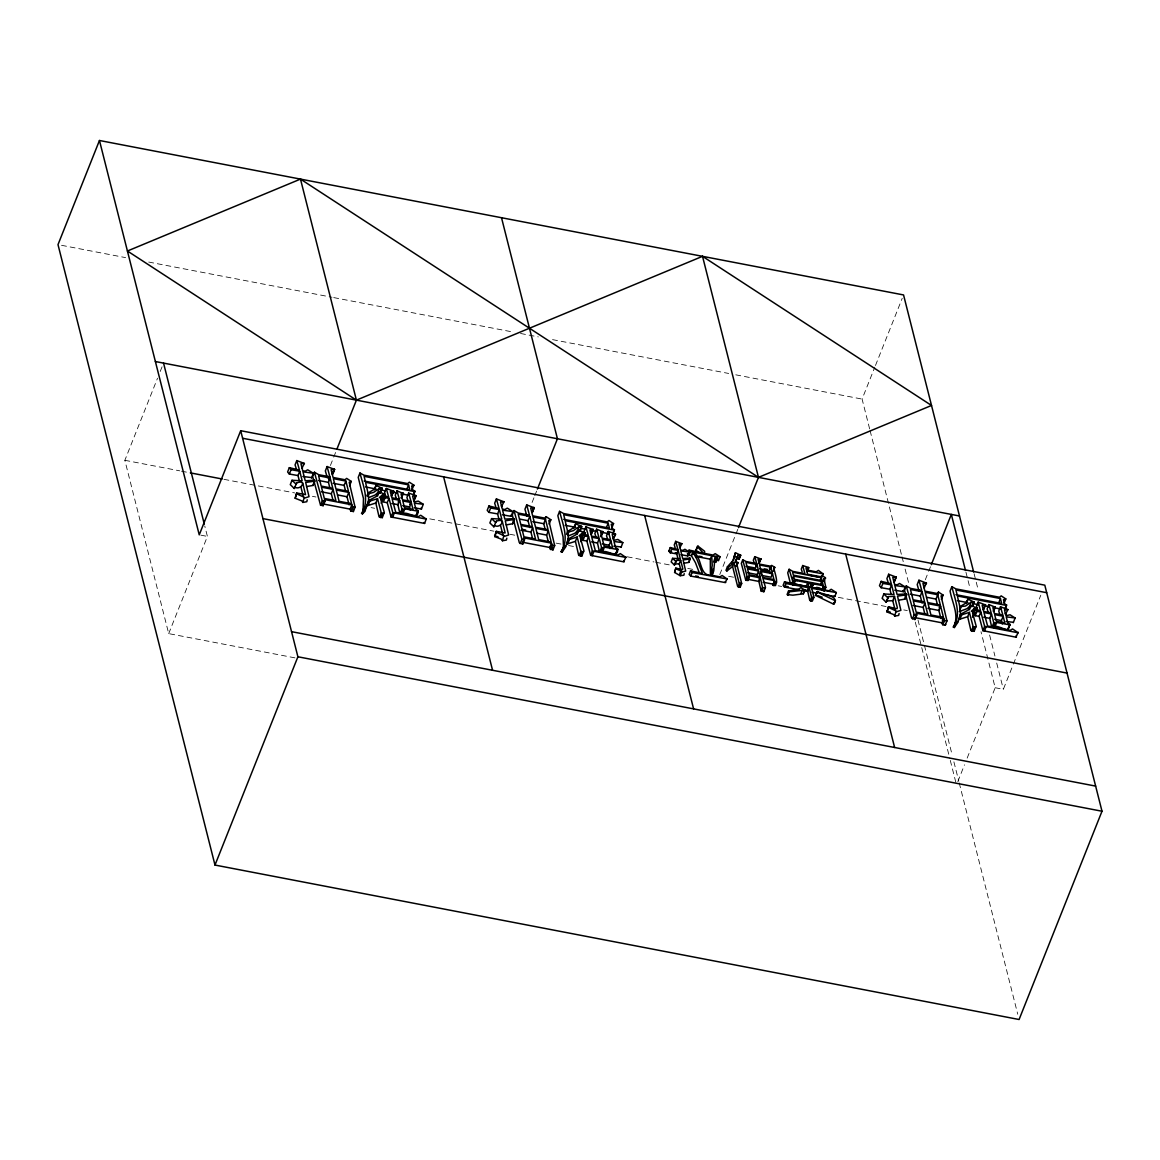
<?xml version="1.0" encoding="UTF-8"?>
<svg xmlns="http://www.w3.org/2000/svg" width="1160" height="1160" viewBox="0 0 1160 1160"><rect width="100%" height="100%" fill="white"/><g stroke="black" fill="none" stroke-linecap="round" stroke-linejoin="round"><path stroke-width="0.75" stroke-dasharray="5 3.75" d="M294.974 657.865L168.707 633.621L124.859 460.302L157.542 378.189M160.21 371.476L162.212 366.458M168.707 633.621L207.408 536.413L204.74 525.915M330.397 465.508L333.065 458.795M333.732 457.127L336.4 450.428M532.092 502.439L534.093 497.408M534.76 495.74L536.761 490.709M719.765 574.577L737.789 529.322M869.637 428.881L862.097 399.084L874.799 367.169M875.481 365.487L902.219 298.308M925.303 579.768L927.971 573.069M928.638 571.401L931.306 564.688M957.827 781.579L964.496 764.817M967.164 758.118L995.178 687.735L980.997 631.707M995.178 687.735L1003.342 689.301L1012.709 665.782M1013.376 664.1L1040.781 595.24M61.553 245.311L125.599 257.621M148.726 262.058L331.963 297.25M333.746 297.598L513.416 332.108M520.535 333.471L538.327 336.893M552.551 339.633L728.683 373.462M735.788 374.825L862.097 399.084M124.859 460.302L179.713 470.829M181.482 471.177L188.558 472.54M223.938 479.326L294.712 492.927M312.417 496.321L315.955 497.002M371.084 507.601L374.651 508.283M429.795 518.868L493.841 531.178M509.849 534.252L516.968 535.615M556.104 543.126L561.44 544.156M568.559 545.519L573.895 546.548M627.27 556.8L653.95 561.933M655.734 562.266L671.741 565.34M687.75 568.414L694.869 569.792M728.625 576.274L733.932 577.288M778.157 585.785L781.695 586.467M838.317 597.342L886.095 606.52M903.785 609.913L907.323 610.595M200.868 535.166L207.408 536.413M974.11 573.75L978.097 589.512M989.611 635.027L994.932 656.038M996.701 663.041L1003.342 689.301M965.946 572.184L969.934 587.946M870.087 430.635L901.566 555.06M902.016 556.814L903.35 562.078M905.119 569.082L909.106 584.857M917.981 619.918L952.128 754.856M953.897 761.873L958.784 781.144M959.218 782.898L1017.755 1014.246M915.298 622.122L949.851 758.669M950.286 760.423L956.043 783.174"/><path stroke-width="1.5" d="M381.538 499.974L383.264 495.625L385.105 497.684L388.977 498.322L392.805 512.662L426.314 519.1L420.732 515.272L418.31 516.664L395.734 512.328L392.152 498.887L399.635 500.322L397.909 504.658L399.663 512.633L402.825 513.952C406.391 510.342 418.485 521.536 418.122 510.704L415.947 509.312L414.396 503.164L423.24 504.281L418.224 501.105L414.105 502.019L412.626 496.147L415.787 495.537L408.639 493.101L406.913 497.437L408.001 500.757M416.397 515.533L418.122 510.704M625.965 556.974L623.674 561.832L590.672 555.336L586.859 540.995L582.972 540.371L581.131 538.312L582.856 533.962L584.698 536.022L588.584 536.659L592.398 551L625.907 557.438L620.324 553.61L617.917 555.002L595.341 550.666L591.745 537.225L599.227 538.66L597.501 542.996L599.27 550.971L602.417 552.29C605.999 548.68 618.077 559.874 617.729 549.042L615.554 547.65L613.988 541.502L622.833 542.619L617.816 539.443L613.698 540.357L612.219 534.485L615.38 533.875L608.231 531.439L606.506 535.775L607.593 539.096M616.003 553.871L617.729 549.042M1018.219 632.316L1015.928 637.173L982.926 630.678L979.112 616.337L975.226 615.713L973.385 613.654L975.111 609.319L976.952 611.378L980.838 612.001L984.652 626.342L1018.161 632.78L1012.579 628.952L1010.171 630.344L987.595 626.009L983.999 612.567L991.481 614.002L989.755 618.352L991.524 626.327L994.671 627.633C994.352 623.022 1010.23 633.273 1007.779 628.357M1008.258 629.213L1009.983 624.385L1007.808 622.992L1006.242 616.845L1015.101 617.961L1010.07 614.785L1005.952 615.699L1004.473 609.841L1007.938 609.609L1000.486 606.782L998.76 611.117L999.847 614.438M563.455 546.346L563.064 536.848L557.844 515.692L559.57 511.357L563.644 513.532L607.274 521.913L608.942 520.521L613.553 523.58L611.827 527.93M413.728 494.522L414.888 491.202L412.554 489.665L411.64 486.04L413.961 485.242L409.335 482.183L407.667 483.575L364.051 475.194L359.962 473.019L358.237 477.354L363.471 498.51L363.051 510.806M613.553 523.58L611.233 524.378L612.147 528.003L614.118 530.048L565.196 520.651C566.66 529.134 571.851 541.314 563.76 547.853L562.034 552.203L561.092 551.711C569.458 539.371 562.832 524.305 559.57 511.357M1005.807 598.923L1003.487 599.72L1004.401 603.345L1006.372 605.389L957.449 595.993C958.914 604.476 964.105 616.656 956.014 623.21L954.288 627.546L953.346 627.053C961.727 614.713 955.086 599.648 951.823 586.699L955.898 588.874L999.529 597.255L1001.196 595.877L1005.807 598.923L1004.082 603.273M698.102 551.971L695.783 549.971L698.015 546.157L704.57 551.232L704.657 553.436L713.023 555.046L715.198 553.654L720.055 556.742L712.922 555.886L717.533 558.163L714.937 558.337L713.734 570.909L712.11 575.331L719.983 576.853L722.115 575.476L727.146 578.985L692.085 572.503L690.562 570.822L689.156 574.374L690.664 576.071L725.159 582.566L727.247 578.593M710.399 573.62L710.312 559.207L711.732 555.654L693.752 552.203L692.81 554.567M366.661 505.195L365.023 511.372L362.442 513.865L361.5 513.372C369.866 501.033 363.239 485.967 359.962 473.019M733.54 559.99L735.425 552.74L740.761 555.249L739.152 559.018L736.702 558.815L734.99 562.586M735.425 552.74L731.975 563.601M388.977 498.322L387.251 502.657L391.065 516.997L424.589 523.436L424.009 522.464M624.182 561.774L623.616 560.802M1016.435 637.115L1015.87 636.159M302.89 476.485L311.619 477.587M296.162 468.263L295.06 464.913L296.786 460.578L304.384 463.463L300.918 463.696L302.688 470.699L305.269 471.192L307.69 469.8L313.36 473.251L302.977 471.845L305.239 480.762L314.433 480.284L314.839 481.096L313.113 485.431L306.588 486.548M414.323 507.819L421.457 509.037L420.95 508.123M502.483 514.822L511.154 516.345L510.574 515.33M495.755 506.601L494.667 503.251L496.393 498.916L503.991 501.801L500.511 502.034L502.295 509.037L504.875 509.53L507.283 508.138L512.952 511.589L502.584 510.183L504.832 519.1L514.039 518.621L514.431 519.433L512.705 523.769L506.18 524.885M613.915 546.157L621.107 546.954M680.963 554.712L687.851 555.915L687.43 555.133M675.163 547.665L674.264 544.91L675.671 541.358L681.906 543.721L679.006 543.895L680.529 549.941L682.921 550.405L684.908 549.26L689.315 552.015L680.76 550.855L682.718 558.598L689.866 558.062L690.273 558.801L688.851 562.368L683.805 563.267M894.737 590.179L903.408 591.687L902.828 590.672M888.009 581.943L886.921 578.593L888.647 574.258L896.245 577.143L892.765 577.375L894.548 584.379L897.13 584.872L899.551 583.48L905.206 586.931L894.838 585.524L897.086 594.442L906.293 593.963L906.685 594.775L904.96 599.111L898.434 600.227M1006.169 621.499L1013.361 622.297M712.312 574.476L713.212 568.864M834.098 604.07C839.681 595.065 821.86 594.877 817.539 591.513L815.553 595.442L833.489 604.099L833.736 602.852M725.725 582.538L725.246 581.682M822.281 594.196L834.823 596.472L834.403 595.631M806.243 586.438L807.664 582.885L812.957 585.046L810.985 585.394L811.492 587.438L828.921 590.788L831.183 589.28L836.345 592.557L811.724 588.337L813.972 597.183L812.305 601.155L811.246 601.097L809.68 600.039L807.708 591.397L809.129 587.83L785.914 583.509L784.522 581.841L783.102 585.394L784.508 587.062L799.544 589.831M375.825 503.019L368.126 505.455L366.923 504.948L368.648 500.613L369.851 501.12L377.551 498.684L375.825 503.019L379.045 516.736L382.278 517.664L382.133 515.548M382.278 517.664L384.293 512.415L380.741 499.365L382.916 498.974L379.392 497.524L382.597 494.769L385.279 494.624L379.262 491.767L377.536 496.103M575.418 541.358L567.718 543.793L566.515 543.286L568.255 538.951L569.444 539.458L577.143 537.022L575.418 541.358L578.637 555.074L581.87 556.002L581.74 553.885M581.87 556.002L583.9 550.753L580.348 537.703L582.509 537.312L579 535.862L582.204 533.107L584.872 532.962L578.854 530.105L577.129 534.441M717.909 560.672L718.112 559.845M755.755 565.935L756.697 563.557L746.33 561.571L742.748 559.83L741.327 563.383L745.779 580.304L748.011 580.464L749.302 575.737L760.322 577.854L758.901 581.421L761.119 590.991L763.845 591.745L763.715 590.034M763.845 591.745L765.484 587.467L762.932 578.361L774.213 580.522C779.505 587.511 774.256 569.531 773.546 568.066L774.822 567.385L771.676 565.384L769.442 568.559M967.672 616.699L959.972 619.135L958.769 618.642L960.509 614.292L961.698 614.8L969.397 612.364L967.672 616.699L970.891 630.416L974.139 631.345L973.994 629.227M974.139 631.345L976.154 626.096L972.602 613.06L974.762 612.654L971.254 611.204L974.458 608.449L977.126 608.304L971.109 605.447L969.383 609.783M368.923 497.51L375.115 495.015L377.682 492.724L380.248 492.884L382.176 488.331L376.159 485.46L373.839 489.52L368.053 493.014L366.894 495.914M568.516 535.847L574.707 533.353L577.288 531.062L579.84 531.236L581.769 526.669L575.751 523.812L573.446 527.858L567.646 531.352L566.5 534.252M968.005 599.154L965.7 603.2L959.9 606.695L965.526 606.042L971.268 602.054L974.023 602.011L968.005 599.154L966.28 603.49M379.262 491.767L376.188 496.524L368.648 500.613M578.854 530.105L575.78 534.861L568.255 538.951M971.109 605.447L968.034 610.203L960.509 614.292M802.126 571.793L801.284 569.082L802.706 565.529L808.563 567.515L805.968 568.038L806.446 569.937L816.219 571.808L818.409 570.415L823.151 573.881L806.678 570.836L807.534 574.214L820.613 576.723L821.976 575.592L825.166 577.535L824.296 581.639M740.761 555.249L738.122 555.249L735.324 561.135L738.137 562.658L736.542 563.093L741.675 583.524L739.05 582.798L734.019 562.919L732.598 566.486L737.629 586.351L740.254 587.076L740.167 585.568M99.456 140.49L58 244.63L214.992 865.056L1019.089 1019.51L1102 811.231L1044.797 585.162L240.7 430.708L199.244 534.847L99.456 140.49L903.553 294.945L973.66 572.01M296.786 460.578L299.454 470.075L289.333 467.668L287.607 472.004L289.318 474.034L298.004 475.557L299.222 480.356M289.318 474.034L291.044 469.698L289.333 467.668M292.015 480.269L290.29 484.619L294.292 488.49L294.915 487.243C301.382 490.68 307.371 478.906 296.656 482.908L296.017 484.14L292.015 480.269L302.165 480.834L299.744 471.221L291.044 469.698M298.004 475.557L299.744 471.221M294.292 488.49L296.656 482.908M301.875 468.19L304.384 463.463M302.644 482.705L305.544 494.638L296.685 493L295.191 498.263L301.846 500.902L302.847 502.411L306.776 501.729L307.24 499.844M295.191 498.263L296.685 493M311.562 478.007L313.36 473.251M328.729 479.747L329.889 476.847L318.768 474.715L314.418 472.207L312.692 476.557L320.58 505.282L323.292 505.528L322.886 503.904L324.611 499.554L351.886 504.803L352.712 506.891L355.09 507.239L349.204 482.27L351.262 481.414L346.651 478.399L344.984 479.747L333.065 477.456L331.093 469.684L334.617 469.423L327.091 466.552L325.365 470.887L327.279 477.702M302.847 502.411L304.254 497.277L296.916 493.928M314.433 480.284L313.113 485.431M337.067 448.746L356.41 400.142L300.483 179.104L127.426 251.01L356.41 400.142L702.525 256.331L931.523 405.463L758.466 477.369L738.456 527.64M329.759 487.504L328.454 482.372L330.18 478.036L318.594 475.803L321.189 486.069L332.775 488.302L330.18 478.036M334.298 469.046L332.094 474.077M332.731 474.005L334.457 469.67M320.58 505.282L322.306 500.946L314.418 472.207M332.891 473.773L334.617 469.423M323.046 505.861L325.017 501.192L324.611 499.554M332.964 500.192L331.339 493.739L333.065 489.404L321.48 487.171L324.336 498.452L335.921 500.685L333.065 489.404M345.448 490.521L344.143 485.387L345.868 481.052L333.355 478.645L335.965 488.911L348.478 491.318L345.868 481.052M349.537 485.764L351.262 481.414M349.058 504.817L347.029 496.755L348.754 492.42L336.24 490.013L339.097 501.294L351.611 503.701L348.754 492.42M353.235 508.877L353.351 511.575L350.567 510.762L350.161 509.138L351.886 504.803M350.987 511.226L352.712 506.891M353.351 511.575L355.09 507.239M214.992 865.056L297.902 656.777L240.7 430.708M367.981 496.465L369.141 493.58L373.679 492.362L379.407 488.375L382.176 488.331M362.442 513.865L364.168 509.515C372.259 502.976 367.053 490.796 365.589 482.313L414.874 491.637M368.126 505.455L369.851 501.12M374.434 489.81L376.159 485.46M377.682 492.724L379.407 488.375M381.654 487.765L380.248 492.884M382.597 494.769L380.872 499.104L383.365 499.25M391.297 495.987L393.748 491.289L386.295 488.462L384.569 492.797L385.599 496.103M381.19 503.31L382.916 498.974M384.12 497.51L385.279 494.624M385.105 497.684L383.38 502.034L387.251 502.657M379.537 517.302L381.277 512.966L377.551 498.684M380.726 517.679L382.452 513.343L384.003 513.329M393.458 490.926L391.891 495.929M403.158 493.101L401.186 498.205L403.448 493.493L396.981 490.868L395.255 495.204L396.343 498.51M391.065 516.997L392.805 512.662M398.185 502.077L399.345 499.191L396.981 490.868M392.573 517.433L394.298 513.097M406.841 489.215L408.566 484.865L364.08 476.325L365.313 481.212M400.229 513.416L401.954 509.08L399.635 500.322M401.433 513.865L403.158 509.53L404.797 508.805L418.122 511.197M413.961 485.242L411.699 489.984M402.825 513.952L404.797 508.805M413.366 494.61L414.888 491.202M409.842 504.31L410.988 501.424L408.639 493.101M410.408 510.269L409.552 506.905L411.278 502.57L402.81 500.932L404.507 507.659L412.989 509.284L411.278 502.57M413.627 500.598L415.787 495.537M414.221 500.525L416.092 495.929M416.048 515.635L417.774 511.284M421.457 509.037L423.24 504.281M424.589 523.436L426.373 518.636M496.393 498.916L499.046 508.413L488.925 506.007L487.2 510.342L488.911 512.372L497.611 513.894L499.235 520.303M488.911 512.372L490.637 508.036L488.925 506.007M491.608 518.607L489.882 522.957L493.885 526.828L494.522 525.582C500.975 529.018 506.963 517.244 496.248 521.246L495.61 522.478L491.608 518.607L501.772 519.173L499.337 509.559L490.637 508.036M497.611 513.894L499.337 509.559M493.885 526.828L496.248 521.246M501.483 506.528L503.991 501.801M506.833 538.182L506.369 540.067L502.454 540.749L501.439 539.24L494.784 536.601L496.277 531.338L505.137 532.976L502.236 521.043M494.784 536.601L496.277 531.338M511.154 516.345L512.952 511.589M526.683 504.89L529.482 515.185L518.361 513.053L514.01 510.545L512.285 514.895L519.288 542.59L522.638 544.199L524.204 537.892L551.478 543.141L552.305 545.229L554.683 545.577L548.811 520.608L550.855 519.767L546.259 516.736L544.577 518.085L532.658 515.794L530.686 508.022L534.223 507.761L526.683 504.89L524.958 509.225L526.872 516.04M502.454 540.749L503.846 535.615L496.509 532.266M514.039 518.621L512.705 523.769M537.428 489.041L557.438 438.755L501.512 217.718M529.787 527.553L528.047 520.71L529.787 516.374L518.201 514.141L520.797 524.407L532.382 526.64L529.787 516.374M533.904 507.384L531.686 512.415M532.324 512.343L534.064 508.007M520.188 543.62L521.913 539.284L514.01 510.545M532.484 512.111L534.223 507.761M522.638 544.199L524.625 539.53L524.204 537.892M532.556 538.53L530.932 532.077L532.658 527.742L521.072 525.509L523.928 536.79L535.514 539.023L532.658 527.742M545.098 519.636L546.259 516.736M545.04 528.859L543.75 523.726L545.476 519.39L532.962 516.983L535.558 527.249L548.071 529.656L545.476 519.39M549.13 524.102L550.855 519.767M548.245 541.546L546.621 535.093L548.346 530.758L535.833 528.351L538.689 539.632L551.203 542.039L548.346 530.758M552.841 547.216L552.957 549.913L550.173 549.101L549.753 547.476L551.478 543.141M550.579 549.564L552.305 545.229M552.957 549.913L554.683 545.577M567.588 534.803L568.734 531.918L573.272 530.7L579.014 526.712L581.769 526.669M567.718 543.793L569.444 539.458M574.026 528.148L575.751 523.812M577.288 531.062L579.014 526.712M581.247 526.103L579.84 531.236M582.204 533.107L580.478 537.442L582.958 537.587M590.889 534.325L593.354 529.627L585.901 526.799L584.161 531.135L585.191 534.441M580.783 541.648L582.509 537.312M583.726 535.847L584.872 532.962M582.972 540.371L584.698 536.022M579.144 555.64L580.87 551.304L577.143 537.022M580.319 556.017L582.044 551.682L583.611 551.667M586.859 540.995L588.584 536.659M593.05 529.264L591.499 534.267M603.04 531.831L600.779 536.543L603.04 531.831L596.588 529.207L594.848 533.542L595.95 536.848M590.672 555.336L592.398 551M592.165 555.77L593.891 551.435M601.605 534.339L602.75 531.439M606.433 527.553L608.159 523.203L563.673 514.663L564.92 519.549M599.822 551.754L601.547 547.418L599.227 538.66M601.025 552.203L602.75 547.868L604.389 547.143L617.729 549.535M602.417 552.29L604.389 547.143M612.958 532.947L614.118 530.048M613.321 532.861L614.495 529.54M610 548.608L609.145 545.243L610.885 540.908L602.402 539.269L604.099 545.997L612.582 547.621L610.885 540.908M614.235 536.761L615.38 533.875M613.22 538.936L615.684 534.267M615.641 553.972L617.366 549.622M621.049 547.375L622.833 542.619M678.005 558.902L676.744 553.9L670.262 552.784L668.856 551.116L670.277 547.563L677.933 549.448L675.671 541.358M670.262 552.784L671.683 549.231L670.277 547.563M671.683 549.231L678.15 550.347L680.267 558.671L672.582 558.337L671.176 561.889L674.453 565.065L676.382 560.468L680.659 560.236L682.82 568.791L682.529 569.69L675.83 568.11L674.612 572.446L680.195 575.708L683.835 575.229L684.226 573.678M676.744 553.9L678.15 550.347M679.847 547.607L681.906 543.721M674.453 565.065L676.382 560.468M674.612 572.446L675.83 568.11M680.978 570.633L679.238 563.789L680.659 560.236M679.47 574.49L680.891 570.923L676.034 568.878M687.851 555.915L689.315 552.015M680.195 575.708L681.601 572.141L680.891 570.923M699.378 572.967L695.42 562.615L691.375 555.611L688.909 555.263L690.33 551.696L688.822 550.014L703.409 553.189L697.203 546.404M689.866 558.062L688.851 562.368M691.375 555.611L692.796 552.044L690.33 551.696M697.073 548.52L698.015 546.157M690.664 576.071L692.085 572.503M713.995 560.701L714.937 558.337M716.082 559.99L717.025 557.626M713.516 561.889L715.938 562.005L717.533 558.163M718.533 560.657L720.055 556.742M733.395 560.034L727.407 566.805L726 570.357L726.914 570.952L732.598 566.486M726.914 570.952L728.335 567.385L734.019 562.919M736.702 558.815L738.122 555.249M739.152 559.018L740.327 554.784M736.368 566.471L738.137 562.658M738.021 586.815L739.442 583.248M738.905 587.105L740.327 583.553M740.254 587.076L741.675 583.524M758.901 562.861L760.974 559.048L754.754 556.669L753.333 560.222L754.232 562.977M745.779 580.304L747.185 576.737L742.748 559.83M748.011 580.464L749.302 575.737M756.943 564.5L758.35 570.067L747.33 567.951L745.923 562.383L756.943 564.5L755.522 568.052L746.083 566.24M759.438 562.803L760.728 558.728M757.915 577.506L757.176 574.562L758.582 571.01L747.562 568.893L749.056 574.765L760.076 576.883L759.133 579.26M760.249 573.881L761.192 571.503L772.487 573.678L773.966 579.565L762.685 577.39L761.192 571.503M761.119 590.991L762.54 587.438L760.322 577.854M770.124 573.518L769.413 570.72L770.835 567.167L759.539 564.992L760.96 570.575L772.241 572.75L770.835 567.167M761.555 591.44L762.54 587.438M772.487 573.678L771.066 577.23L761.395 575.375M774.822 567.385L773.126 571.3M775.562 585.22L773.111 585.292L774.213 580.522M773.111 585.292L774.517 581.726M773.386 585.539L774.808 581.972M774.097 585.727L775.518 582.175M775.286 585.669L776.692 582.102M802.706 565.529L804.924 573.707L792.816 571.387L789.134 569.284L787.727 572.837L790.526 583.9M784.508 587.062L785.914 583.509M792.657 578.492L793.599 576.114L822.266 581.624L823.078 584.799L794.411 579.289L793.599 576.114M803.329 593.818L804.953 590.121L800.864 587.641L798.616 589.193L788.495 591.02L787.074 594.587L792.904 595.167L803.329 593.818L804.213 590.875M791.787 583.596L792.73 581.218L789.134 569.284M787.886 595.341L789.308 591.788L804.953 590.121M794.658 580.261L793.338 585.264L794.658 580.261L823.324 585.757L823.89 587.047L825.833 587.322L823.977 578.767L825.717 578.086M793.541 585.017L794.962 581.464M807.404 571.401L808.563 567.515M807.288 571.619L808.81 567.849M800.994 593.441L802.415 589.889M807.955 589.309L808.897 586.931L807.664 582.885M810.042 587.772L810.985 585.394M811.289 586.8L812.232 584.423M811.623 587.728L812.58 585.351M811.551 588.598L812.957 585.046M810.173 600.706L811.594 597.139L809.129 587.83M811.246 601.097L812.667 597.545L813.726 597.588M820.337 580.087L821.28 577.709L792.613 572.199L793.353 575.142L822.019 580.652L821.077 583.03M821.73 577.448L823.281 573.548M817.539 591.513L815.553 595.442M820.86 585.176L822.266 581.624M823.034 581.145L823.977 578.767M822.135 590.222L823.324 585.757M822.947 589.41L823.89 587.047M823.266 590.861L824.412 590.889L825.833 587.322M834.823 596.472L836.345 592.557M833.489 604.099L835.519 600.503M888.647 574.258L891.301 583.755L881.18 581.348L879.454 585.684L881.165 587.714L889.865 589.236L891.083 594.05M881.165 587.714L882.89 583.378L881.18 581.348M882.89 583.378L891.59 584.901L894.027 594.514L883.862 593.963L882.136 598.299L886.139 602.171L888.502 596.588L894.49 596.385L897.318 607.55L897.101 608.666L895.056 608.55L888.531 606.68L887.038 611.958L893.693 614.582L894.708 616.09L898.623 615.423L899.102 613.524M889.865 589.236L891.59 584.901M886.139 602.171L888.502 596.588M893.736 581.885L896.086 577.433M894.36 581.769L896.245 577.143M887.038 611.958L888.531 606.68M895.187 610.29L892.765 600.721L894.49 596.385M903.408 591.687L905.206 586.931M918.938 580.232L921.736 590.527L910.614 588.395L906.264 585.887L904.539 590.237L911.542 617.932L914.892 619.541L916.458 613.234L943.732 618.483L944.559 620.571L946.937 620.919L941.064 595.95L943.109 595.109L938.512 592.093L936.831 593.427L924.911 591.136L922.939 583.364L926.478 583.103L918.938 580.232L917.212 584.567L919.126 591.383M894.708 616.09L896.1 610.957L888.778 607.608M905.134 596.849L906.293 593.963M931.306 564.688L951.331 514.416L965.497 570.445M922.04 602.895L920.315 596.051L922.04 591.716L910.455 589.483L913.051 599.749L924.636 601.982L922.04 591.716M924.998 585.626L926.159 582.726M923.94 587.758L926.478 583.103M912.441 618.962L914.167 614.626L906.264 585.887M914.892 619.541L916.879 614.872L916.458 613.234M924.81 613.872L923.186 607.419L924.911 603.084L913.326 600.851L916.183 612.147L927.768 614.365L924.911 603.084M937.353 594.978L938.512 592.093M937.294 604.201L936.004 599.067L937.73 594.732L925.216 592.325L927.812 602.591L940.325 604.998L939.18 607.884M941.384 599.445L943.109 595.109M940.919 618.497L938.875 610.436L940.601 606.1L928.087 603.693L930.943 614.974L943.457 617.381L942.312 620.266M951.823 586.699L950.098 591.034C951.983 602.402 959.871 615.931 953.346 627.053M945.705 624.5L945.212 625.255L942.428 624.442L942.007 622.818L943.732 618.483M942.833 624.907L944.559 620.571M945.212 625.255L946.937 620.919M959.842 610.145L960.987 607.26M959.972 619.135L961.698 614.8M959.262 611.596L966.976 608.696L969.542 606.404L971.268 602.054M972.094 606.578L973.82 602.228M972.297 606.346L974.023 602.011M974.458 608.449L972.732 612.784L975.226 612.929M983.158 609.667L985.609 604.969L978.155 602.141L976.43 606.477L977.445 609.783M974.762 612.654L972.471 617.236M975.981 611.189L977.126 608.304M975.226 615.713L976.952 611.378M971.398 630.982L973.124 626.647L969.397 612.364M972.573 631.359L974.313 627.024L975.864 627.009M979.112 616.337L980.838 612.001M983.753 609.609L985.304 604.606M993.569 611.523L995.294 607.188L988.842 604.548L987.102 608.884L988.204 612.19M982.926 630.678L984.652 626.342M984.419 631.127L986.145 626.777M993.279 611.132L995.005 606.782M998.688 602.895L1000.428 598.546L955.927 590.005L957.174 594.891M992.076 627.096L993.801 622.76L991.481 614.002M993.279 627.546L995.005 623.21L996.643 622.485L1009.983 624.877M994.671 627.633L996.643 622.485M1005.227 608.289L1006.372 605.389M1005.01 609.652L1006.749 604.882M1002.255 623.949L1001.413 620.586L1003.139 616.25L994.657 614.611L996.367 621.339L1004.836 622.963L1003.139 616.25M1005.473 614.278L1007.938 609.609M1007.895 629.314L1009.983 624.385M1013.303 622.717L1015.101 617.961M565.993 546.447L562.034 552.203M958.247 621.789L954.288 627.546M393.748 491.289L390.311 491.593L391.863 497.741L399.345 499.191M593.354 529.627L589.904 529.932L591.455 536.079L598.937 537.529L596.588 529.207M985.609 604.969L982.158 605.274L983.709 611.436L991.191 612.871L988.842 604.548M613.828 538.863L612.944 537.834M1006.082 614.22L1005.198 613.176M824.412 590.889L824.325 588.671M302.513 468.089L301.817 467.219M502.106 506.427L501.424 505.557M680.369 547.52L679.745 546.795M561.092 551.711L562.643 549.144M715.938 562.005L715.618 561.179M760.974 559.048L758.089 559.25L759.307 564.064L770.385 566.182M924.578 587.685L923.664 586.655M403.448 493.493L401.041 493.928L402.52 499.8L410.988 501.424M995.294 607.188L992.887 607.608L994.366 613.48L1002.849 615.104L1000.486 606.782M695.783 549.971L696.595 549.71M749.433 576.911L747.185 576.737M690.273 558.801L683.08 560.005L685.69 571.082L681.601 572.141M314.839 481.096L305.674 482.473L309.024 496.668L304.587 498.075M514.431 519.433L505.267 520.811L508.631 535.007L504.179 536.413M906.685 594.775L897.521 596.153L900.885 610.348L896.433 611.755M674.961 564.021L679.238 563.789M602.504 532.193L600.634 532.266L602.112 538.139L610.595 539.762L608.231 531.439M886.777 600.923L892.765 600.721M765.252 588.178L762.976 587.874M324.771 501.526L322.306 500.946M524.363 539.864L521.913 539.284M916.632 615.206L914.167 614.626M794.745 581.711L792.73 581.218M969.542 606.404L971.355 606.593M155.382 361.529L959.494 515.983M242.6 438.248L1046.697 592.702M364.138 481.009L409.799 489.766L408.566 484.865M563.731 519.346L609.406 528.104L608.159 523.203M955.985 594.688L1001.66 603.447L1000.428 598.546M365.618 486.983L376.101 488.998M381.336 490.013L384.83 490.68M391.819 492.028L397.068 493.029M402.302 494.044L409.291 495.378M565.21 525.321L575.693 527.336M580.942 528.351L586.177 529.351M591.426 530.366L596.66 531.367M601.909 532.382L608.899 533.716M957.464 600.677L967.947 602.678M973.196 603.693L978.431 604.693M983.68 605.708L988.914 606.709M994.163 607.724L1001.153 609.058M318.521 480.458L328.454 482.372M333.195 483.285L344.143 485.387M519.782 519.115L528.047 520.71M532.803 521.623L543.75 523.726M910.383 594.152L920.315 596.051M926.608 597.269L936.004 599.067M810.55 575.418L819.352 577.1M698.74 556.133L701.988 556.757M764.222 568.835L767.384 569.444M695.609 556.38L710.312 559.207M675.265 552.769L676.512 553.001M759.742 568.864L769.413 570.72M793.875 580L797.254 580.638M812.42 583.553L815.799 584.205M391.921 503.512L397.909 504.658M402.781 505.6L409.552 506.905M591.513 541.851L597.501 542.996M602.374 543.938L609.145 545.243M983.767 617.192L989.755 618.352M994.628 619.28L1001.413 620.586M522.377 529.38L525.683 530.018M747.721 572.75L757.176 574.562M321.407 491.825L331.339 493.739M337.632 494.943L347.029 496.755M521 530.163L530.932 532.077M537.24 533.281L546.621 535.093M913.254 605.505L923.186 607.419M927.928 608.333L938.875 610.436M816.596 587.38L819.975 588.033M793.237 583.813L806.722 586.409M811.783 587.38L821.904 589.323M808.897 586.931L784.522 581.841M804.213 589.86L807.476 590.498M747.881 579.304L758.901 581.421M763.12 582.233L772.807 584.089M190.327 472.874L222.169 478.993M804.445 590.759L807.708 591.397M812.014 592.223L817.147 593.21M322.886 503.904L350.161 509.138M522.478 542.242L549.753 547.476M914.732 617.584L942.007 622.818M695.55 575.984L698.291 576.505M262.943 518.621L1067.04 673.075M291.537 631.663L1095.649 786.103M297.902 656.777L1102 811.231M785.929 586.25L788.307 586.772M975.111 609.319L980.519 610.784L978.155 602.141M582.856 533.962L588.265 535.441L585.901 526.799M383.264 495.625L388.673 497.103L386.295 488.462M690.562 570.822L702.452 573.475L696.841 559.048L692.796 552.044M668.856 551.116L671.683 551.971M973.124 626.647L974.313 627.024M580.87 551.304L582.044 551.682M381.277 512.966L382.452 513.343M886.806 611.015L890.271 612.147M494.551 535.673L498.017 536.804M817.64 595.616L822.208 597.212M811.594 597.139L812.667 597.545M993.801 622.76L995.005 623.21M601.547 547.418L602.75 547.868M401.954 509.08L403.158 509.53M834.91 600.547L816.959 591.89M734.004 556.292L738.92 558.351M567.646 531.352L568.734 531.918M368.053 493.014L369.141 493.58M955.071 622.717L956.014 623.21M562.817 547.375L563.76 547.853M363.225 509.037L364.168 509.515M727.407 566.805L728.335 567.385M300.483 179.104L758.466 477.369L702.525 256.331M893.678 580.899L894.519 581.479M735.976 565.659L736.716 566.225M887.864 597.821L883.862 593.963M675.874 561.512L672.582 558.337M788.495 591.02L789.308 591.788M687.401 553.566L688.909 555.263M693.752 552.203C702.38 557.902 699.132 575.897 710.703 575.07L712.226 565.34L711.732 555.654M904.568 598.299L904.96 599.111M754.754 556.669L756.697 563.557M327.091 466.552L329.889 476.847M937.73 594.732L940.325 604.998M940.601 606.1L943.457 617.381M845.683 554.088L894.621 747.489M821.28 577.709L822.019 580.652M758.582 571.01L760.076 576.883M644.655 515.475L693.593 708.876M500.511 525.378L502.933 534.948M443.627 476.861L492.565 670.277M300.918 487.04L303.34 496.611M163.546 363.109L204.305 524.16"/></g></svg>
